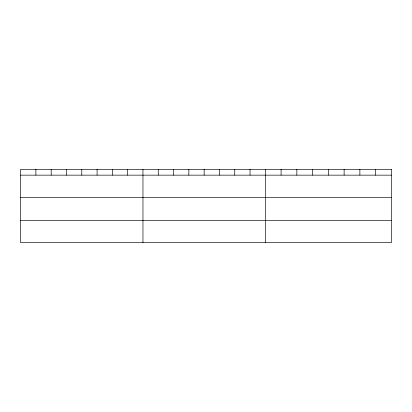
<?xml version="1.0" encoding="UTF-8"?>
<svg xmlns="http://www.w3.org/2000/svg" width="412" height="412" viewBox="0 0 412 412"><rect width="100%" height="100%" fill="white"/><g stroke="black" fill="none" stroke-linecap="round" stroke-linejoin="round"><path stroke-width="0.62" d="M20.6 175.152L391.4 175.152M20.6 197.43L391.4 197.43M20.6 220.389L391.4 220.389M375.641 169.327L375.641 175.152M359.882 169.327L359.882 175.152M344.123 169.327L344.123 175.152M328.364 169.327L328.364 175.152M312.605 169.327L312.605 175.152M296.846 169.327L296.846 175.152M281.087 169.327L281.087 175.152M265.328 169.327L265.328 242.673M250.032 169.327L250.032 175.152M234.737 169.327L234.737 175.152M219.442 169.327L219.442 175.152M204.146 169.327L204.146 175.152M188.851 169.327L188.851 175.152M173.555 169.327L173.555 175.152M158.26 169.327L158.26 175.152M142.964 169.327L142.964 242.673M127.669 169.327L127.669 175.152M112.373 169.327L112.373 175.152M97.078 169.327L97.078 175.152M81.782 169.327L81.782 175.152M66.486 169.327L66.486 175.152M51.191 169.327L51.191 175.152M35.896 169.327L35.896 175.152M391.4 169.327L20.6 169.327L20.6 242.673L391.4 242.673L391.4 169.327"/></g></svg>
